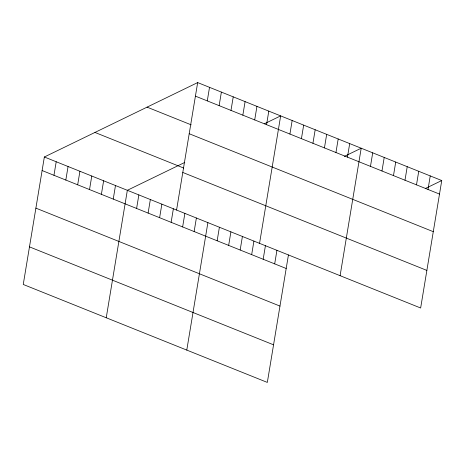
<?xml version="1.0" encoding="UTF-8"?>
<svg xmlns="http://www.w3.org/2000/svg" width="465" height="465" viewBox="0 0 465 465"><rect width="100%" height="100%" fill="white"/><g stroke="black" fill="none" stroke-linecap="round" stroke-linejoin="round"><path stroke-width="0.7" d="M44.355 156.996L420.645 308.004L441.75 180.536L197.666 82.584L44.355 156.996L23.25 284.464L267.334 382.416L288.434 254.942M53.963 175.299L56.207 161.75M65.821 180.054L68.064 166.511M77.678 184.814L79.922 171.265M89.53 189.569L91.774 176.026M101.387 194.329L103.631 180.78M113.245 199.084L115.483 185.541M106.241 317.769L127.34 190.295L184.762 162.43M136.605 208.46L138.849 194.916M148.114 213.08L150.352 199.531M159.617 217.696L161.861 204.147M171.126 222.311L173.369 208.768M176.566 210.058L197.666 82.584M182.635 226.932L184.872 213.383M207.28 100.888L209.523 87.344M194.138 231.547L196.381 218.004M219.137 105.648L221.381 92.099M186.785 350.093L207.89 222.619M230.989 110.403L233.232 96.859M217.155 240.783L219.393 227.24M242.846 115.163L245.09 101.614M228.658 245.404L230.902 231.855M254.704 119.918L256.942 106.375M240.167 250.019L242.41 236.47M266.555 124.678L268.799 111.129M251.675 254.634L253.913 241.091M259.551 243.358L280.657 115.89L264.393 123.783M263.178 259.255L265.422 245.706M289.922 134.054L292.16 120.505M274.687 263.87L276.931 250.327M301.425 138.669L303.668 125.126M312.933 143.29L315.177 129.741M324.442 147.905L326.68 134.356M335.945 152.52L338.189 138.977M347.454 157.141L349.697 143.592M340.101 275.681L361.2 148.213L344.338 156.397M370.466 166.377L372.709 152.828M381.974 170.992L384.218 157.449M393.483 175.613L395.721 162.064M404.986 180.228L407.23 166.679M416.495 184.843L418.738 171.3M428.003 189.464L430.241 175.915M425.487 188.43L441.75 180.536M195.422 96.133L439.506 194.079M147.074 107.142L191.202 124.847M189.203 133.728L433.281 231.675M94.947 132.438L183.687 168.051M182.786 172.463L426.87 270.409M42.112 170.539L286.196 268.491M35.886 208.134L279.971 306.086M29.475 246.869L273.56 344.821"/></g></svg>
